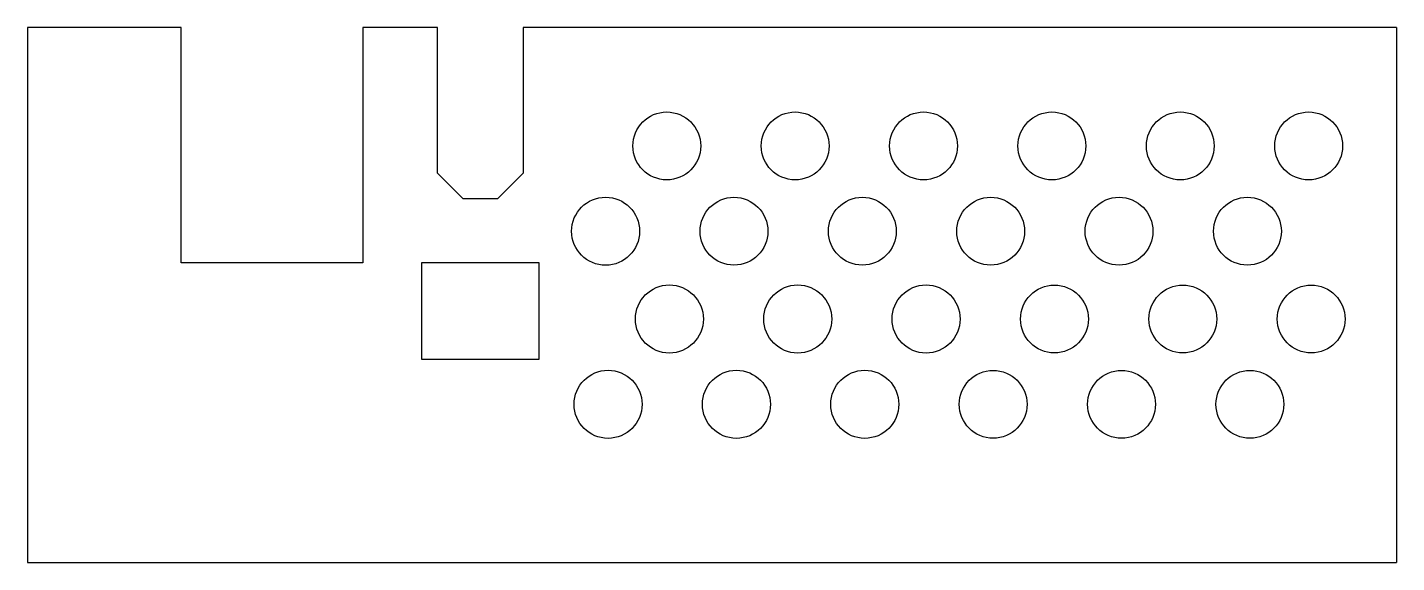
# Model space of a CAD drawing. Header units: millimetres. Extents: x -68 to 60, y -33 to 17.
import ezdxf

# ---------------------------------------------------------------- set-up
doc = ezdxf.new("R2010")
doc.units = ezdxf.units.MM

msp = doc.modelspace()

# ---------------------------------------------------------------- linework, layer by layer
at = {"color": 7, "linetype": 'Continuous', "lineweight": 25}
for p, q in [((-53.88, 16.68), (-68.25, 16.68)), ((-68.25, 16.68), (-68.25, -33.32)), ((-53.88, -5.32), (-53.88, 16.68)), ((-29.91, 16.68), (-36.88, 16.68)), ((-36.88, 16.68), (-36.88, -5.32)), ((-29.91, 3.08), (-29.91, 16.68)), ((59.75, 16.68), (-21.91, 16.68)), ((-21.91, 16.68), (-21.91, 3.08)), ((59.75, 16.68), (59.75, -33.32)), ((-27.51, 0.68), (-29.91, 3.08)), ((-21.91, 3.08), (-24.31, 0.68)), ((-24.31, 0.68), (-27.51, 0.68)), ((-36.88, -5.32), (-53.88, -5.32)), ((-31.41, -5.32), (-31.41, -14.32)), ((-20.41, -5.32), (-31.41, -5.32)), ((-20.41, -14.32), (-20.41, -5.32)), ((-31.41, -14.32), (-20.41, -14.32)), ((-68.25, -33.32), (59.75, -33.32))]:
    msp.add_line(p, q, dxfattribs=at)
for centre, radius in [((-8.48, 5.61), 3.17), ((3.52, 5.61), 3.17), ((15.52, 5.61), 3.17), ((27.52, 5.61), 3.17), ((39.52, 5.61), 3.17), ((51.52, 5.61), 3.17), ((-14.2, -2.36), 3.18), ((-2.2, -2.36), 3.17), ((9.8, -2.36), 3.17), ((21.8, -2.36), 3.17), ((33.8, -2.36), 3.17), ((45.8, -2.36), 3.17), ((-8.24, -10.56), 3.18), ((3.76, -10.56), 3.18), ((15.76, -10.56), 3.18), ((27.76, -10.56), 3.17), ((39.76, -10.56), 3.17), ((51.76, -10.56), 3.17), ((-13.97, -18.53), 3.18), ((-1.97, -18.53), 3.18), ((10.03, -18.53), 3.18), ((22.03, -18.53), 3.17), ((34.03, -18.53), 3.17), ((46.03, -18.53), 3.17)]:
    msp.add_circle(centre, radius, dxfattribs=at)

doc.saveas('drawing.dxf')
